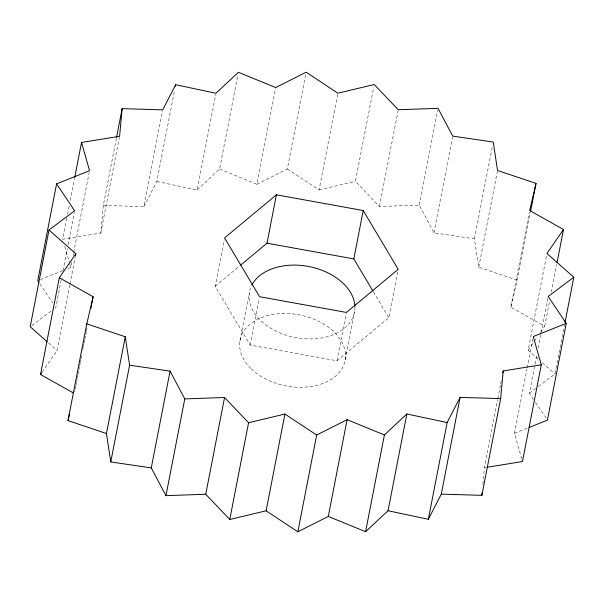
<?xml version="1.0" encoding="UTF-8"?>
<svg xmlns="http://www.w3.org/2000/svg" width="604" height="604" viewBox="0 0 604 604"><rect width="100%" height="100%" fill="white"/><g stroke="black" fill="none" stroke-linecap="round" stroke-linejoin="round"><path stroke-width="0.45" stroke-dasharray="3.02 2.27" d="M66.84 218.021L62.725 239.214L100.793 233.053L103.329 205.398L116.406 138.135M482.875 484.287L484.4 467.7L497.658 399.508M67.557 214.337L69.528 204.197M70.245 200.513L74.541 178.399M61.2 279.886L55.832 307.534L54.322 308.667M62.997 270.675L67.293 248.561M68.01 244.877L74.277 212.623M68.146 268.508L70.751 267.466L72.004 261.019M73.076 255.492L73.439 253.65M73.62 252.729L89.203 172.555M42.106 372.185L57.048 350.516L69.762 285.096M69.943 284.174L75.311 256.526M100.793 233.053L119.418 137.221M74.669 391.649L75.024 389.806M75.206 388.885L75.742 386.122M75.923 385.201L76.459 382.43M76.64 381.509L77.176 378.746M77.357 377.825L77.893 375.061M78.075 374.14L78.792 370.456M78.965 369.535L79.509 366.771M79.683 365.85L80.219 363.079M80.4 362.158L80.936 359.395M81.117 358.474L81.653 355.711M82.733 350.184L83.269 347.421M83.443 346.5L83.986 343.729M84.16 342.808L84.696 340.044M84.877 339.123L85.594 335.439M85.776 334.518L86.312 331.755M86.493 330.833L87.029 328.07M103.329 205.398L143.903 206.636L162.529 110.804M143.903 206.636L156.844 181.464L174.571 90.245M156.844 181.464L197.146 190.011L215.771 94.179M197.146 190.011L219.599 169.044L237.87 75.055M397.689 272.072L388.817 317.712L337.002 360.799L250.184 345.088L215.183 286.288L224.235 239.743M219.599 169.044L256.896 184.318L275.522 88.486M239.984 340.852L249.384 292.479M250.184 345.088L259.229 298.542M256.896 184.318L287.33 168.977L305.783 74.066M287.33 168.977L319.078 189.943L337.704 94.111M540.421 332.442L544.687 326.251L510.886 307.262L517.205 280.143L478.738 267.225L474.419 238.814L433.914 232.857L419.236 205.096L379.455 206.493L355.424 181.275L373.695 87.286M337.002 360.799L346.228 313.333M345.209 359.901L354.616 311.521M379.455 206.493L398.081 110.66M419.236 205.096L437.689 110.185M433.914 232.857L452.539 137.025M474.419 238.814L492.328 146.666M478.738 267.225L497.364 171.393M510.886 307.262L529.331 212.351M517.205 280.143L530.463 211.951M497.839 398.587L500.52 384.771M500.701 383.842L501.237 381.079M538.036 358.995L528.145 350.237L546.597 255.326M521.72 458.889L514.442 433.287L526.982 368.78M527.156 367.859L532.713 339.297M533.491 399.372L529.361 393.219L536.888 354.518M538.141 348.07L547.813 298.308M544.687 326.251L549.708 300.452M551.316 292.155L556.692 264.514M538.406 386.439L554.993 374.004L564.483 325.163M528.145 350.237L537.22 337.085M215.183 286.288L239.652 265.941M31.71 325.616L51.31 310.924M529.361 393.219L535.393 388.697M40.385 279.569L62.944 270.577M514.442 433.287L527.458 428.1M319.078 189.943L355.424 181.275M484.4 467.7L486.258 467.398M542.279 362.747L554.993 374.004M48.569 343.012L57.048 350.516M535.552 402.453L546.386 418.61M39.841 283.684L52.737 302.914M373.476 291.936L388.817 317.712M64.734 246.281L69.498 263.057M69.747 263.94L70.751 267.466M354.941 307.225A53.477 36.127 11 0 1 294.231 337.289A53.477 36.127 11 0 1 251.453 285.896M251.234 368.855A53.477 36.127 11 0 0 341.894 368.802A53.477 36.127 11 0 0 284.665 313.476A53.477 36.127 11 0 0 251.234 368.855"/><path stroke-width="0.91" d="M530.644 211.03L536.012 183.389L497.545 170.471L493.226 142.061L452.721 136.104L438.043 108.343L398.262 109.739L374.231 84.522L337.885 93.19L306.137 72.223L275.703 87.565L238.406 72.291L215.953 93.258L175.651 84.711L162.71 109.883L122.136 108.645L119.6 136.3L81.532 142.461L74.722 177.478M81.532 142.461L89.558 170.713L56.587 183.85L74.639 210.781L49.007 229.996L75.855 253.763L59.313 277.749L93.114 296.738L86.795 323.857L125.262 336.775L129.581 365.186L170.086 371.143L151.279 467.896L165.957 495.658L205.738 494.261L229.769 519.478L266.115 510.81L297.863 531.777L328.297 516.435L365.594 531.709L388.047 510.742L428.349 519.289L441.29 494.117L481.864 495.356L482.113 492.585M481.864 495.356L500.671 398.602L503.207 370.947L541.275 364.786L533.249 336.534L566.22 323.397L548.168 296.466L573.8 277.251L546.952 253.484L563.494 229.497L529.685 210.509L536.012 183.389M56.587 183.85L37.78 280.603L38.807 282.144M49.007 229.996L30.2 326.749L47.157 341.758M73.507 393.038L40.506 374.503L59.313 277.749M75.492 255.605L75.855 253.763M116.587 137.214L122.136 108.645M151.279 467.896L110.774 461.939L106.455 433.529L67.988 420.611L86.795 323.857M90.789 308.719L93.114 296.738M106.455 433.529L125.262 336.775M175.288 86.553L175.651 84.711M110.774 461.939L129.581 365.186M165.957 495.658L184.764 398.904L170.086 371.143M205.738 494.261L224.545 397.507L184.764 398.904M240.377 265.345L266.998 243.201L276.406 194.82L363.215 210.532L398.217 269.331L346.402 312.427L259.584 296.715L224.59 237.916L276.406 194.82M229.769 519.478L248.576 422.724L224.545 397.507M266.115 510.81L284.922 414.057L316.67 435.023L347.104 419.682L384.401 434.956L406.854 413.989L447.156 422.536L460.097 397.364L500.671 398.602M297.863 531.777L316.67 435.023M372.993 291.128L353.816 258.912L363.215 210.532M328.297 516.435L347.104 419.682M365.594 531.709L384.401 434.956M388.047 510.742L406.854 413.989M428.349 519.289L447.156 422.536M441.29 494.117L460.097 397.364M502.853 372.789L503.207 370.947M557.047 262.672L563.494 229.497M541.275 364.786L522.468 461.539L487.186 467.247M565.027 322.4L573.8 277.251M566.22 323.397L547.413 420.15L529.195 427.406M67.988 420.611L69.671 413.378M40.506 374.503L41.57 372.955M248.576 422.724L284.922 414.057M266.998 243.201L353.816 258.912M251.845 285.111A53.477 36.127 11 0 1 309.761 266.711A53.477 36.127 11 0 1 354.918 306.349"/></g></svg>
